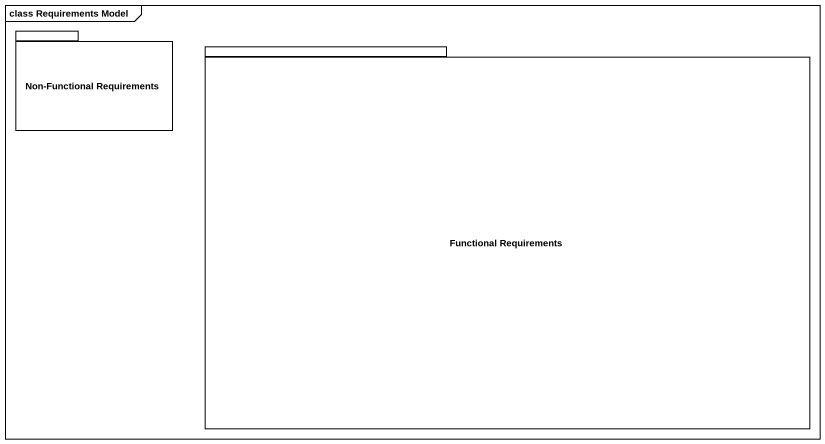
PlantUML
@startuml
mainframe class Requirements Model
package "Non-Functional Requirements" as Non_Functional_Requirements {
}
package "Functional Requirements" as Functional_Requirements {
}
@enduml
